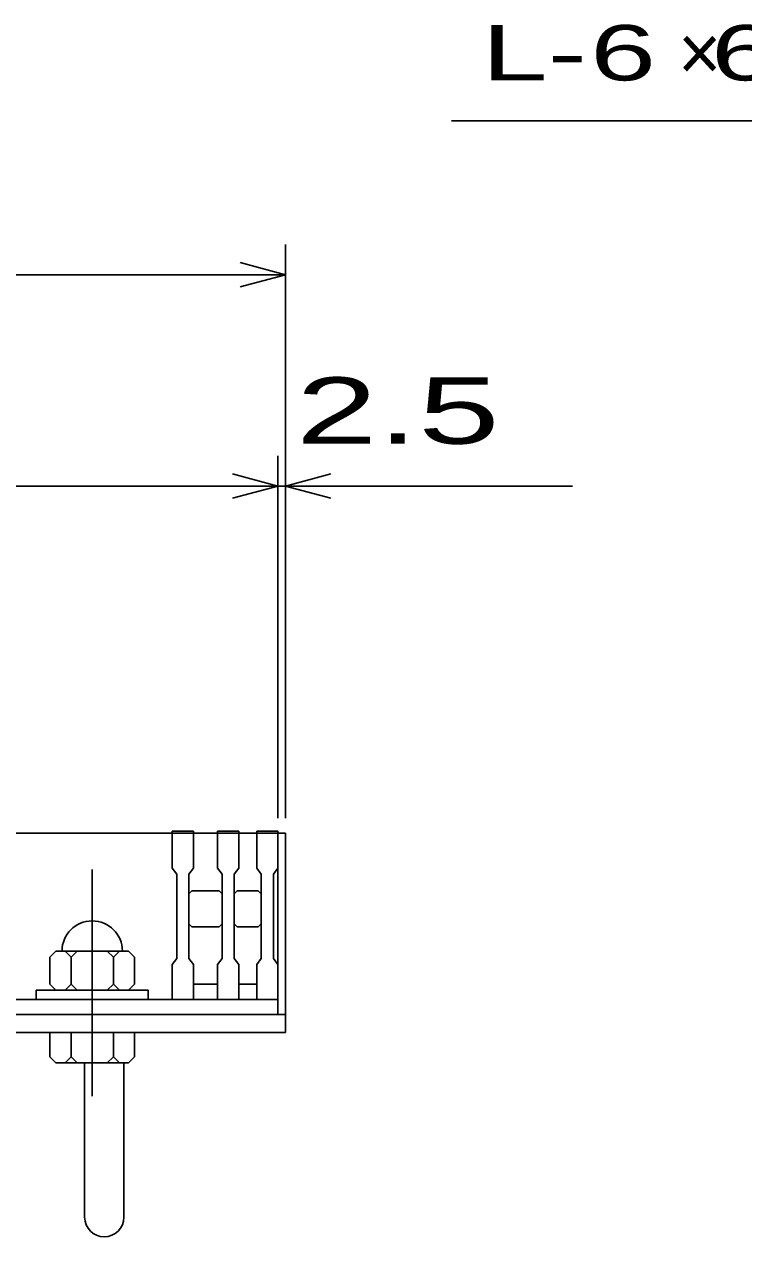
# Model space of a CAD drawing. Units: millimetres, scale not verified. Extents: x -1820 to 1731, y -1282 to 1054.
# Drawn here: x -431.5 to -193.2, y -750.6 to -349.1 of the extents above; entities that cross this region are included whole.
import ezdxf
from ezdxf.enums import TextEntityAlignment as Align

# ---------------------------------------------------------------- set-up
doc = ezdxf.new("R2010")
doc.units = ezdxf.units.MM
doc.header["$LTSCALE"] = 10
doc.linetypes.add('CHAIN', pattern=[18.5, 12, -1.5, 3.5, -1.5])
for name, color, linetype, lineweight in [('16', 3, 'Continuous', 25), ('19', 6, 'Continuous', 25), ('22', 2, 'Continuous', 25)]:
    doc.layers.add(name, color=color, linetype=linetype, lineweight=lineweight)
doc.styles.add('ベクトル', font='')
doc.styles.get('ベクトル').set_extended_font_data('ベクトル')

msp = doc.modelspace()

# ---------------------------------------------------------------- linework, layer by layer
at = {"layer": '16'}
for p, q in [((-847.5, -617), (-347.5, -617)), ((-435.5, -617), (-382.5, -617)), ((-382.5, -617), (-382.5, -616.3)), ((-382.5, -616.3), (-375.5, -616.3)), ((-382.5, -617), (-382.5, -628.5)), ((-375.5, -617), (-382.5, -617)), ((-375.5, -616.3), (-375.5, -617)), ((-375.5, -628.5), (-375.5, -617)), ((-367.5, -617), (-367.5, -616.3)), ((-367.5, -616.3), (-360.5, -616.3)), ((-367.5, -617), (-367.5, -628.5)), ((-360.5, -617), (-367.5, -617)), ((-360.5, -616.3), (-360.5, -617)), ((-360.5, -628.5), (-360.5, -617)), ((-354.5, -617), (-354.5, -616.3)), ((-354.5, -616.3), (-347.5, -616.3)), ((-354.5, -617), (-354.5, -628.5)), ((-347.5, -617), (-354.5, -617)), ((-347.5, -616.3), (-347.5, -617)), ((-347.5, -628.5), (-347.5, -617)), ((-347.5, -667), (-347.5, -617)), ((-382.5, -628.5), (-381, -630.5)), ((-377, -630.5), (-375.5, -628.5)), ((-367.5, -628.5), (-366, -630.5)), ((-362, -630.5), (-360.5, -628.5)), ((-354.5, -628.5), (-353, -630.5)), ((-349, -630.5), (-347.5, -628.5)), ((-381, -630.5), (-381, -658.5)), ((-377, -658.5), (-377, -630.5)), ((-366, -630.5), (-366, -658.5)), ((-362, -658.5), (-362, -630.5)), ((-353, -630.5), (-353, -658.5)), ((-349, -658.5), (-349, -630.5)), ((-377, -637), (-376, -636)), ((-376, -636), (-367, -636)), ((-367, -636), (-366, -637)), ((-362, -637), (-361, -636)), ((-361, -636), (-354, -636)), ((-354, -636), (-353, -637)), ((-376, -648), (-377, -647)), ((-367, -648), (-376, -648)), ((-366, -647), (-367, -648)), ((-361, -648), (-362, -647)), ((-354, -648), (-361, -648)), ((-353, -647), (-354, -648)), ((-421, -656), (-423, -658)), ((-423, -658), (-423, -667)), ((-397, -656), (-421, -656)), ((-416, -658), (-418, -656)), ((-414, -656), (-416, -658)), ((-416, -667), (-416, -658)), ((-402, -658), (-404, -656)), ((-400, -656), (-402, -658)), ((-402, -667), (-402, -658)), ((-395, -658), (-397, -656)), ((-395, -667), (-395, -658)), ((-381, -658.5), (-382.5, -660.5)), ((-375.5, -660.5), (-377, -658.5)), ((-366, -658.5), (-367.5, -660.5)), ((-360.5, -660.5), (-362, -658.5)), ((-353, -658.5), (-354.5, -660.5)), ((-347.5, -660.5), (-349, -658.5)), ((-382.5, -660.5), (-382.5, -672)), ((-375.5, -672), (-375.5, -660.5)), ((-367.5, -660.5), (-367.5, -672)), ((-360.5, -672), (-360.5, -660.5)), ((-354.5, -660.5), (-354.5, -672)), ((-347.5, -672), (-347.5, -660.5)), ((-427.5, -672), (-427.5, -669)), ((-427.5, -669), (-390.5, -669)), ((-423, -667), (-421, -669)), ((-418, -669), (-416, -667)), ((-416, -667), (-414, -669)), ((-404, -669), (-402, -667)), ((-402, -667), (-400, -669)), ((-397, -669), (-395, -667)), ((-390.5, -669), (-390.5, -672)), ((-375.5, -667), (-367.5, -667)), ((-360.5, -667), (-354.5, -667)), ((-847.5, -672), (-347.5, -672)), ((-382.5, -672), (-435.5, -672)), ((-390.5, -672), (-427.5, -672)), ((-382.5, -672), (-375.5, -672)), ((-367.5, -672), (-360.5, -672)), ((-354.5, -672), (-347.5, -672)), ((-347.5, -672), (-347.5, -677)), ((-347.5, -677), (-847.5, -677))]:
    msp.add_line(p, q, dxfattribs=at)
at = {"layer": '16', "linetype": 'CHAIN'}
msp.add_line((-409, -629), (-409, -704), dxfattribs=at)
at = {"layer": '16'}
msp.add_arc((-409, -656), 10, 0, 180, dxfattribs=at)
at = {"layer": '19'}
for p, q in [((-347.5, -617), (-345, -617)), ((-345, -617), (-345, -677)), ((-1355, -677), (-345, -677)), ((-345, -677), (-345, -683)), ((-345, -683), (-1355, -683)), ((-423, -691), (-423, -683)), ((-423, -683), (-395, -683)), ((-416, -691), (-416, -683)), ((-402, -691), (-402, -683)), ((-395, -691), (-395, -683)), ((-423, -691), (-421, -693)), ((-421, -693), (-397, -693)), ((-416, -691), (-418, -693)), ((-414, -693), (-416, -691)), ((-411.5, -744.11), (-411.5, -693)), ((-402, -691), (-404, -693)), ((-400, -693), (-402, -691)), ((-398.5, -744.11), (-398.5, -693)), ((-397, -693), (-395, -691))]:
    msp.add_line(p, q, dxfattribs=at)
msp.add_arc((-405, -744.11), 6.5, 180, 0, dxfattribs=at)
at = {"layer": '22', "color": 4}
for p, q in [((-290, -381), (-90, -381)), ((-345, -612), (-345, -422)), ((-345, -432), (-360, -428)), ((-1355, -432), (-345, -432)), ((-360, -436), (-345, -432)), ((-347.5, -612), (-347.5, -492)), ((-345, -612), (-345, -492)), ((-347.5, -502), (-362.5, -498)), ((-345, -502), (-330, -498)), ((-847.5, -502), (-347.5, -502)), ((-362.5, -506), (-347.5, -502)), ((-347.5, -502), (-345, -502)), ((-330, -506), (-345, -502)), ((-345, -502), (-250, -502))]:
    msp.add_line(p, q, dxfattribs=at)

# ---------------------------------------------------------------- texts
at = {"layer": '22', "style": 'ベクトル'}
for s, height, width, p in [('L-', 18.33, 1.6, (-280, -358.5)), (' 6 ', 18.33, 1.6, (-255, -358.5)), (' 66 ', 18.33, 1.6, (-215, -358.5)), (' 2.5 ', 21.99, 1.65, (-355, -477))]:
    msp.add_text(s, height=height, dxfattribs=dict(at, width=width)).set_placement(p, align=Align.MIDDLE_LEFT)
msp.add_text('×', height=18.33, dxfattribs=at).set_placement((-215, -358.5), align=Align.MIDDLE_LEFT)

doc.saveas('drawing.dxf')
